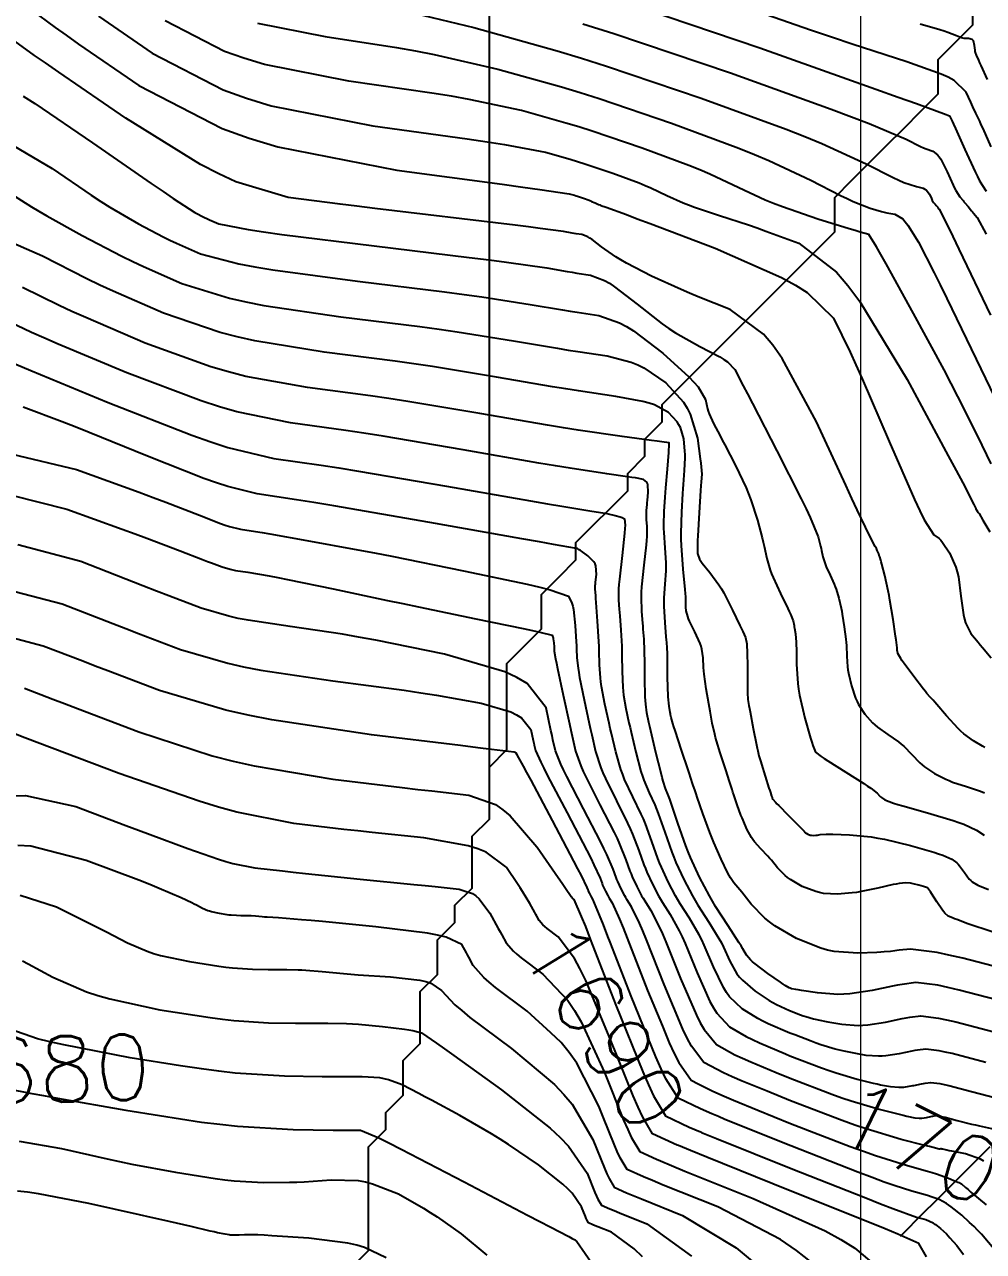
# Model space of a CAD drawing. Header units: metres. Extents: x 837117 to 838477, y 1189012 to 1191015.
# Drawn here: x 837828.1 to 837883.6, y 1189139.4 to 1189210.5 of the extents above; entities that cross this region are included whole.
import ezdxf

# ---------------------------------------------------------------- set-up
doc = ezdxf.new("R2010")
doc.units = ezdxf.units.M
doc.header["$LTSCALE"] = 0.3
doc.layers.add('COORD', color=7, linetype='Continuous', lineweight=20)
doc.layers.add('DRENAJE', color=5, linetype='Continuous', lineweight=25)
doc.layers.add('COTAS 10', color=1, linetype='Continuous')
doc.layers.add('COTAS INT', color=252, linetype='Continuous')
doc.styles.get("Standard").update_dxf_attribs({"font": 'simplex.shx'})

msp = doc.modelspace()

# ---------------------------------------------------------------- linework, layer by layer
at = {"layer": 'COORD'}
msp.add_line((837876.514, 1189013.872), (837876.514, 1191013.872), dxfattribs=at)
at = {"layer": 'COTAS 10'}
for points, elevation in [([(837849.753, 1189211.325), (837854.098, 1189210.288), (837858.928, 1189208.939), (837860.34, 1189208.508), (837861.783, 1189208.052), (837867.26, 1189206.2), (837872.188, 1189204.39), (837873.285, 1189203.961), (837874.265, 1189203.563), (837876.838, 1189202.39), (837878.388, 1189201.6), (837878.723, 1189201.444), (837879.018, 1189201.315), (837879.742, 1189201.076), (837880.135, 1189200.97), (837880.222, 1189200.924), (837880.298, 1189200.872), (837880.491, 1189200.623), (837880.607, 1189200.373), (837880.634, 1189200.319), (837880.659, 1189200.272), (837880.733, 1189200.156), (837880.793, 1189200.083), (837880.827, 1189200.043), (837880.89, 1189199.97), (837880.954, 1189199.894), (837880.972, 1189199.872), (837880.991, 1189199.849), (837881.059, 1189199.763), (837881.556, 1189198.767), (837881.845, 1189198.17), (837882.2, 1189197.435), (837884.027, 1189193.621)], 1730), ([(837883.7, 1189168.58), (837883.563, 1189168.659), (837883.049, 1189168.959), (837882.49, 1189169.37), (837882.324, 1189169.52), (837882.153, 1189169.684), (837881.494, 1189170.406), (837880.927, 1189171.074), (837880.814, 1189171.204), (837880.72, 1189171.311), (837880.536, 1189171.502), (837880.354, 1189171.707), (837880.26, 1189171.824), (837880.149, 1189171.965), (837879.589, 1189172.692), (837879.034, 1189173.44), (837878.925, 1189173.595), (837878.835, 1189173.728), (837878.67, 1189174.02), (837878.638, 1189174.157), (837878.632, 1189174.193), (837878.627, 1189174.227), (837878.62, 1189174.341), (837878.585, 1189174.659), (837878.564, 1189174.822), (837878.536, 1189175.017), (837878.393, 1189175.99), (837878.209, 1189177.102), (837878.157, 1189177.384), (837878.103, 1189177.655), (837877.904, 1189178.54), (837877.735, 1189179.201), (837877.701, 1189179.331), (837877.672, 1189179.437), (837877.616, 1189179.629), (837877.598, 1189179.667), (837877.595, 1189179.676), (837877.591, 1189179.685), (837877.583, 1189179.712), (837877.577, 1189179.741), (837877.574, 1189179.75), (837877.572, 1189179.76), (837877.561, 1189179.803), (837877.472, 1189179.993), (837877.421, 1189180.096), (837877.357, 1189180.221), (837877.031, 1189180.857), (837876.315, 1189182.342), (837876.005, 1189183.003), (837875.648, 1189183.772), (837873.955, 1189187.45), (837871.967, 1189191.114), (837871.423, 1189191.875), (837870.882, 1189192.525), (837868.951, 1189193.954), (837867.089, 1189194.682), (837866.592, 1189194.89), (837866.102, 1189195.101), (837864.398, 1189195.885), (837862.947, 1189196.632), (837862.618, 1189196.819), (837862.319, 1189196.998), (837861.501, 1189197.575), (837860.952, 1189198.002), (837860.823, 1189198.087), (837860.704, 1189198.157), (837860.358, 1189198.289), (837860.024, 1189198.338), (837859.913, 1189198.356), (837859.793, 1189198.376), (837859.293, 1189198.462), (837857.934, 1189198.648), (837857.273, 1189198.732), (837856.488, 1189198.829), (837848.362, 1189199.805), (837847.323, 1189199.933), (837846.347, 1189200.054), (837843.333, 1189200.438), (837840.302, 1189201.352), (837839.315, 1189201.807), (837838.262, 1189202.349), (837833.925, 1189205.037), (837830.045, 1189207.702), (837829.28, 1189208.23), (837828.65, 1189208.667), (837827.494, 1189209.487)], 1720), ([(837886.267, 1189155.376), (837882.429, 1189156.372), (837881.628, 1189156.556), (837880.941, 1189156.7), (837879.408, 1189156.891), (837878.747, 1189156.83), (837878.61, 1189156.816), (837878.493, 1189156.803), (837878.235, 1189156.767), (837877.867, 1189156.733), (837877.681, 1189156.722), (837877.457, 1189156.71), (837876.345, 1189156.662), (837874.979, 1189156.761), (837874.596, 1189156.842), (837874.211, 1189156.945), (837872.801, 1189157.514), (837871.53, 1189158.255), (837871.233, 1189158.469), (837870.958, 1189158.685), (837870.162, 1189159.496), (837869.617, 1189160.194), (837869.501, 1189160.339), (837869.399, 1189160.464), (837869.159, 1189160.74), (837868.961, 1189161.035), (837868.886, 1189161.171), (837868.802, 1189161.331), (837868.428, 1189162.104), (837868.004, 1189163.074), (837867.889, 1189163.357), (837867.775, 1189163.646), (837867.371, 1189164.745), (837867.041, 1189165.698), (837866.973, 1189165.895), (837866.916, 1189166.064), (837866.792, 1189166.433), (837866.657, 1189166.849), (837866.591, 1189167.048), (837866.514, 1189167.282), (837866.135, 1189168.429), (837865.763, 1189169.56), (837865.69, 1189169.783), (837865.631, 1189169.968), (837865.527, 1189170.314), (837865.499, 1189170.471), (837865.488, 1189170.537), (837865.476, 1189170.613), (837865.419, 1189170.969), (837865.364, 1189171.508), (837865.353, 1189171.7), (837865.344, 1189171.911), (837865.326, 1189172.823), (837865.319, 1189173.684), (837865.317, 1189173.862), (837865.314, 1189174.013), (837865.304, 1189174.341), (837865.278, 1189174.661), (837865.265, 1189174.808), (837865.25, 1189174.981), (837865.174, 1189175.814), (837865.12, 1189176.761), (837865.117, 1189177.006), (837865.12, 1189177.243), (837865.177, 1189178.035), (837865.234, 1189178.81), (837865.237, 1189179.037), (837865.235, 1189179.268), (837865.18, 1189180.146), (837865.116, 1189181.024), (837865.108, 1189181.256), (837865.105, 1189181.482), (837865.125, 1189182.256), (837865.183, 1189183.083), (837865.203, 1189183.342), (837865.224, 1189183.615), (837865.312, 1189184.708), (837865.388, 1189185.657), (837865.401, 1189185.838), (837865.41, 1189185.985), (837865.414, 1189186.22), (837864.986, 1189186.279), (837864.722, 1189186.315), (837864.396, 1189186.359), (837862.695, 1189186.587), (837860.147, 1189186.964), (837859.286, 1189187.102), (837858.359, 1189187.254), (837854.45, 1189187.924), (837850.273, 1189188.62), (837849.176, 1189188.789), (837848.104, 1189188.946), (837844.45, 1189189.429), (837840.889, 1189190.075), (837839.876, 1189190.337), (837838.851, 1189190.634), (837835.052, 1189192.006), (837831.606, 1189193.476), (837830.804, 1189193.835), (837830.067, 1189194.173), (837827.954, 1189195.221)], 1710), ([(837827.318, 1189183.186), (837830.507, 1189182.385), (837833.726, 1189181.223), (837834.471, 1189180.951), (837835.153, 1189180.7), (837837.085, 1189179.971), (837838.38, 1189179.469), (837838.66, 1189179.36), (837838.906, 1189179.265), (837839.511, 1189179.033), (837839.972, 1189178.898), (837840.127, 1189178.864), (837840.294, 1189178.831), (837840.997, 1189178.726), (837842.23, 1189178.52), (837842.731, 1189178.424), (837843.302, 1189178.312), (837845.938, 1189177.763), (837849.087, 1189177.098), (837849.98, 1189176.912), (837850.883, 1189176.724), (837854.219, 1189176.039), (837856.962, 1189175.472), (837857.49, 1189175.358), (837857.918, 1189175.263), (837858.63, 1189175.079), (837858.68, 1189174.975), (837858.691, 1189174.932), (837858.701, 1189174.881), (837858.728, 1189174.645), (837858.744, 1189174.402), (837858.747, 1189174.347), (837858.749, 1189174.298), (837858.754, 1189174.164), (837858.834, 1189173.71), (837858.885, 1189173.46), (837858.948, 1189173.154), (837859.278, 1189171.599), (837859.636, 1189169.942), (837859.717, 1189169.572), (837859.791, 1189169.241), (837859.989, 1189168.367), (837860.296, 1189167.512), (837860.437, 1189167.193), (837860.603, 1189166.838), (837861.404, 1189165.256), (837862.22, 1189163.663), (837862.395, 1189163.301), (837862.547, 1189162.973), (837862.914, 1189162.071), (837863.144, 1189161.421), (837863.21, 1189161.251), (837863.278, 1189161.086), (837863.534, 1189160.527), (837863.82, 1189159.991), (837863.907, 1189159.84), (837863.997, 1189159.688), (837864.351, 1189159.131), (837864.844, 1189158.184), (837865.022, 1189157.785), (837865.218, 1189157.328), (837866.076, 1189155.187), (837866.99, 1189153.064), (837867.221, 1189152.619), (837867.443, 1189152.236), (837868.167, 1189151.366), (837869.223, 1189150.783), (837869.655, 1189150.581), (837870.147, 1189150.36), (837871.619, 1189149.752), (837872.425, 1189149.418), (837874.842, 1189148.498), (837875.421, 1189148.292), (837875.961, 1189148.108), (837877.587, 1189147.619), (837878.738, 1189147.33), (837878.979, 1189147.272), (837879.186, 1189147.222), (837879.652, 1189147.122), (837879.906, 1189147.103), (837879.979, 1189147.105), (837880.053, 1189147.11), (837880.329, 1189147.154), (837880.584, 1189147.208), (837880.645, 1189147.219), (837880.702, 1189147.229), (837880.871, 1189147.251), (837881.146, 1189147.217), (837881.268, 1189147.191), (837881.412, 1189147.158), (837882.099, 1189146.98), (837882.93, 1189146.767), (837883.164, 1189146.711), (837883.401, 1189146.657), (837884.268, 1189146.476)], 1700), ([(837880.318, 1189139.076), (837879.877, 1189139.849), (837878.662, 1189140.395), (837877.93, 1189140.697), (837877.027, 1189141.065), (837872.337, 1189142.939), (837867.595, 1189144.841), (837866.659, 1189145.225), (837865.959, 1189145.519), (837865.886, 1189145.549), (837864.458, 1189146.204), (837863.861, 1189147.203), (837863.612, 1189147.742), (837863.327, 1189148.396), (837861.998, 1189151.706), (837860.585, 1189155.077), (837860.248, 1189155.77), (837859.934, 1189156.358), (837858.993, 1189157.61), (837858.342, 1189158.101), (837858.211, 1189158.21), (837858.1, 1189158.307), (837857.876, 1189158.556), (837857.74, 1189158.812), (837857.685, 1189158.913), (837857.623, 1189159.026), (837857.333, 1189159.546), (837856.921, 1189160.233), (837856.78, 1189160.452), (837856.628, 1189160.685), (837855.986, 1189161.629), (837855.942, 1189161.664), (837854.816, 1189162.516), (837854.331, 1189162.711), (837853.778, 1189162.886), (837851.199, 1189163.335), (837848.199, 1189163.651), (837847.38, 1189163.742), (837846.565, 1189163.833), (837843.664, 1189164.176), (837840.368, 1189164.832), (837839.305, 1189165.122), (837838.176, 1189165.459), (837833.554, 1189167.068), (837828.075, 1189169.146), (837827.05, 1189169.534)], 1690), ([(837863.861, 1189139.079), (837863.381, 1189139.542), (837862.073, 1189140.494), (837861.276, 1189140.813), (837861.119, 1189140.878), (837860.989, 1189140.932), (837860.749, 1189141.043), (837860.649, 1189141.21), (837860.607, 1189141.301), (837860.559, 1189141.411), (837860.336, 1189141.967), (837859.793, 1189142.754), (837859.544, 1189143.01), (837859.252, 1189143.282), (837857.839, 1189144.399), (837856.112, 1189145.581), (837855.621, 1189145.894), (837855.124, 1189146.201), (837853.286, 1189147.258), (837851.635, 1189148.148), (837851.256, 1189148.351), (837850.912, 1189148.534), (837849.952, 1189149.034), (837849.147, 1189149.334), (837848.9, 1189149.39), (837848.643, 1189149.435), (837847.628, 1189149.5), (837846.279, 1189149.499), (837845.81, 1189149.502), (837845.302, 1189149.507), (837843.123, 1189149.535), (837840.263, 1189149.722), (837839.325, 1189149.827), (837838.324, 1189149.954), (837837.105, 1189150.146), (837834.178, 1189150.605), (837830.335, 1189151.345), (837829.525, 1189151.529), (837828.824, 1189151.703), (837827.21, 1189152.255)], 1680)]:
    msp.add_lwpolyline(points, dxfattribs=dict(at, elevation=elevation))
at = {"layer": 'COTAS INT'}
for points, elevation in [([(837862.617, 1189211.824), (837870.66, 1189209.103), (837877.397, 1189206.712), (837878.692, 1189206.25), (837879.741, 1189205.876), (837881.468, 1189205.247), (837881.566, 1189205.197), (837881.587, 1189205.187), (837881.605, 1189205.179), (837881.651, 1189205.164), (837881.805, 1189204.864), (837881.892, 1189204.676), (837881.998, 1189204.442), (837882.539, 1189203.221), (837883.136, 1189201.927), (837883.276, 1189201.648), (837883.406, 1189201.403), (837883.785, 1189200.805)], 1734), ([(837884.065, 1189203.377), (837883.6, 1189204.427), (837883.499, 1189204.653), (837883.41, 1189204.851), (837883.185, 1189205.33), (837883.011, 1189205.695), (837882.953, 1189205.82), (837882.89, 1189205.957), (837882.629, 1189206.541), (837881.926, 1189207.208), (837881.585, 1189207.398), (837881.18, 1189207.589), (837879.191, 1189208.299), (837876.022, 1189209.318), (837874.874, 1189209.705), (837873.609, 1189210.138), (837868.061, 1189212.079)], 1736), ([(837828.436, 1189211.319), (837829.843, 1189210.279), (837830.469, 1189209.835), (837831.198, 1189209.324), (837834.688, 1189206.915), (837839.51, 1189204.43), (837841.079, 1189203.87), (837842.749, 1189203.367), (837849.627, 1189202.012), (837855.747, 1189201.2), (837856.94, 1189201.039), (837857.916, 1189200.905), (837859.627, 1189200.651), (837859.932, 1189200.565), (837860.021, 1189200.538), (837860.113, 1189200.509), (837860.459, 1189200.392), (837860.78, 1189200.273), (837860.855, 1189200.242), (837860.924, 1189200.214), (837861.124, 1189200.119), (837861.322, 1189200.029), (837861.389, 1189200.003), (837861.462, 1189199.975), (837861.771, 1189199.872), (837862.948, 1189199.443), (837863.569, 1189199.21), (837864.317, 1189198.927), (837868.084, 1189197.495), (837871.933, 1189195.806), (837872.734, 1189195.362), (837873.419, 1189194.927), (837874.937, 1189193.44), (837875.898, 1189191.48), (837876.233, 1189190.748), (837876.598, 1189189.932), (837878.165, 1189186.302), (837879.633, 1189182.936), (837879.937, 1189182.288), (837880.196, 1189181.762), (837880.757, 1189180.889), (837881.06, 1189180.686), (837881.156, 1189180.584), (837881.257, 1189180.461), (837881.662, 1189179.851), (837882.031, 1189179.014), (837882.108, 1189178.749), (837882.174, 1189178.47), (837882.323, 1189177.338), (837882.46, 1189176.26), (837882.518, 1189176.014), (837882.586, 1189175.791), (837882.903, 1189175.176), (837883.311, 1189174.675), (837883.436, 1189174.525), (837883.565, 1189174.369), (837884.074, 1189173.764)], 1722), ([(837832.352, 1189210.947), (837835.451, 1189208.794), (837839.58, 1189206.665), (837840.924, 1189206.186), (837842.354, 1189205.755), (837848.245, 1189204.594), (837853.706, 1189203.843), (837854.867, 1189203.669), (837855.875, 1189203.51), (837858.245, 1189203.06), (837859.681, 1189202.659), (837860.101, 1189202.531), (837860.53, 1189202.395), (837862.159, 1189201.844), (837863.668, 1189201.283), (837864.021, 1189201.141), (837864.347, 1189201.004), (837865.289, 1189200.561), (837866.217, 1189200.137), (837866.534, 1189200.012), (837866.876, 1189199.885), (837868.328, 1189199.399), (837870.021, 1189198.845), (837870.514, 1189198.674), (837871.019, 1189198.496), (837872.934, 1189197.788), (837875.105, 1189196.116), (837875.771, 1189195.33), (837876.465, 1189194.403), (837879.209, 1189189.89), (837881.584, 1189185.479), (837882.045, 1189184.617), (837882.422, 1189183.911), (837883.075, 1189182.659), (837883.158, 1189182.468), (837883.176, 1189182.431), (837883.19, 1189182.402), (837883.222, 1189182.352), (837883.289, 1189182.257), (837883.325, 1189182.199), (837883.37, 1189182.126), (837883.596, 1189181.748), (837884, 1189181.075)], 1724), ([(837884.069, 1189185.012), (837883.292, 1189186.619), (837882.147, 1189188.913), (837881.759, 1189189.659), (837881.342, 1189190.452), (837879.582, 1189193.716), (837877.992, 1189196.593), (837877.682, 1189197.143), (837877.428, 1189197.585), (837876.983, 1189198.293), (837876.484, 1189198.436), (837876.197, 1189198.523), (837875.845, 1189198.631), (837874.036, 1189199.191), (837871.976, 1189199.892), (837871.466, 1189200.088), (837870.982, 1189200.285), (837869.453, 1189201.003), (837867.769, 1189201.795), (837867.188, 1189202.039), (837866.556, 1189202.293), (837863.86, 1189203.296), (837860.948, 1189204.281), (837860.181, 1189204.523), (837859.43, 1189204.752), (837856.862, 1189205.469), (837853.834, 1189206.115), (837852.794, 1189206.299), (837851.666, 1189206.485), (837846.862, 1189207.177), (837841.96, 1189208.143), (837840.769, 1189208.502), (837839.65, 1189208.901), (837836.213, 1189210.673)], 1726), ([(837841.565, 1189210.531), (837845.48, 1189209.76), (837849.625, 1189209.128), (837850.72, 1189208.929), (837851.793, 1189208.72), (837855.48, 1189207.879), (837859.179, 1189206.846), (837860.26, 1189206.516), (837861.365, 1189206.167), (837865.56, 1189204.748), (837869.444, 1189203.302), (837870.354, 1189202.937), (837871.192, 1189202.586), (837873.617, 1189201.445), (837875.334, 1189200.561), (837875.725, 1189200.373), (837876.079, 1189200.209), (837877.052, 1189199.821), (837877.72, 1189199.629), (837877.881, 1189199.588), (837878.033, 1189199.553), (837878.495, 1189199.471), (837878.945, 1189199.194), (837879.089, 1189199.036), (837879.24, 1189198.843), (837879.857, 1189197.85), (837880.778, 1189196.065), (837881.122, 1189195.373), (837881.505, 1189194.594), (837883.208, 1189191.064), (837884.812, 1189187.748)], 1728), ([(837860.419, 1189210.501), (837862.2, 1189209.938), (837868.96, 1189207.651), (837874.793, 1189205.551), (837875.989, 1189205.106), (837877.003, 1189204.72), (837879.153, 1189203.819), (837879.977, 1189203.398), (837880.155, 1189203.315), (837880.312, 1189203.247), (837880.696, 1189203.12), (837880.97, 1189202.917), (837881.057, 1189202.8), (837881.148, 1189202.657), (837881.515, 1189201.922), (837881.871, 1189201.15), (837881.955, 1189200.983), (837882.033, 1189200.837), (837882.259, 1189200.48), (837882.445, 1189200.257), (837882.498, 1189200.194), (837882.55, 1189200.132), (837882.743, 1189199.908), (837882.941, 1189199.673), (837882.997, 1189199.604), (837883.054, 1189199.534), (837883.264, 1189199.269), (837883.787, 1189198.314)], 1732), ([(837883.852, 1189207.267), (837883.49, 1189208.08), (837883.416, 1189208.246), (837883.353, 1189208.386), (837883.218, 1189208.676), (837883.164, 1189208.838), (837883.152, 1189208.897), (837883.141, 1189208.963), (837883.113, 1189209.251), (837883.047, 1189209.51), (837883.013, 1189209.557), (837882.971, 1189209.594), (837882.763, 1189209.639), (837882.5, 1189209.648), (837882.424, 1189209.663), (837882.347, 1189209.682), (837882.058, 1189209.797), (837881.556, 1189209.993), (837881.345, 1189210.064), (837881.103, 1189210.142), (837879.968, 1189210.485)], 1738), ([(837827.984, 1189206.303), (837828.655, 1189205.874), (837832.005, 1189203.598), (837835.392, 1189201.25), (837836.087, 1189200.775), (837836.676, 1189200.377), (837837.926, 1189199.575), (837838.482, 1189199.287), (837838.634, 1189199.213), (837838.785, 1189199.141), (837839.322, 1189198.905), (837841.025, 1189198.577), (837841.912, 1189198.447), (837842.978, 1189198.302), (837848.324, 1189197.636), (837853.824, 1189196.969), (837854.987, 1189196.822), (837855.993, 1189196.691), (837858.324, 1189196.354), (837859.51, 1189196.151), (837859.793, 1189196.105), (837860.057, 1189196.062), (837860.849, 1189195.946), (837861.669, 1189195.632), (837861.951, 1189195.466), (837862.256, 1189195.265), (837863.558, 1189194.253), (837865.001, 1189193.127), (837865.396, 1189192.854), (837865.789, 1189192.598), (837867.192, 1189191.814), (837868.348, 1189191.199), (837868.586, 1189191.05), (837868.787, 1189190.909), (837869.216, 1189190.479), (837869.709, 1189189.53), (837869.951, 1189189.064), (837870.238, 1189188.509), (837871.654, 1189185.768), (837873.063, 1189182.985), (837873.345, 1189182.402), (837873.581, 1189181.902), (837874.044, 1189180.775), (837874.184, 1189180.237), (837874.216, 1189180.108), (837874.245, 1189179.987), (837874.327, 1189179.622), (837874.429, 1189179.271), (837874.471, 1189179.159), (837874.519, 1189179.041), (837874.743, 1189178.56), (837874.98, 1189178.037), (837875.037, 1189177.892), (837875.09, 1189177.747), (837875.247, 1189177.223), (837875.376, 1189176.651), (837875.411, 1189176.476), (837875.445, 1189176.294), (837875.564, 1189175.576), (837875.656, 1189174.849), (837875.673, 1189174.661), (837875.687, 1189174.478), (837875.706, 1189173.869), (837875.745, 1189173.257), (837875.771, 1189173.074), (837875.803, 1189172.884), (837875.973, 1189172.15), (837876.22, 1189171.426), (837876.301, 1189171.244), (837876.387, 1189171.069), (837876.743, 1189170.504), (837877.188, 1189170.01), (837877.33, 1189169.881), (837877.48, 1189169.755), (837878.093, 1189169.324), (837878.711, 1189168.897), (837878.864, 1189168.773), (837879.011, 1189168.646), (837879.477, 1189168.166), (837879.931, 1189167.697), (837880.07, 1189167.576), (837880.215, 1189167.46), (837880.785, 1189167.074), (837881.438, 1189166.74), (837881.636, 1189166.656), (837881.841, 1189166.576), (837882.64, 1189166.319), (837883.463, 1189166.046), (837883.683, 1189165.956)], 1718), ([(837827.409, 1189203.455), (837829.657, 1189202.111), (837831.927, 1189200.569), (837832.485, 1189200.208), (837833.012, 1189199.874), (837834.66, 1189198.905), (837836.092, 1189198.163), (837836.483, 1189197.973), (837836.872, 1189197.789), (837838.255, 1189197.18), (837840.482, 1189196.591), (837841.403, 1189196.42), (837842.455, 1189196.245), (837847.356, 1189195.585), (837852.394, 1189194.964), (837853.534, 1189194.814), (837854.563, 1189194.673), (837857.356, 1189194.247), (837859.227, 1189193.926), (837859.674, 1189193.853), (837860.09, 1189193.786), (837861.34, 1189193.602), (837862.547, 1189193.181), (837862.937, 1189192.965), (837863.351, 1189192.706), (837865.048, 1189191.412), (837866.555, 1189190.043), (837866.849, 1189189.737), (837867.09, 1189189.462), (837867.515, 1189188.734), (837867.635, 1189188.203), (837867.683, 1189188.054), (837867.738, 1189187.903), (837867.99, 1189187.349), (837868.363, 1189186.635), (837868.494, 1189186.383), (837868.637, 1189186.108), (837869.253, 1189184.918), (837869.87, 1189183.615), (837870.014, 1189183.268), (837870.146, 1189182.927), (837870.527, 1189181.747), (837870.795, 1189180.713), (837870.857, 1189180.465), (837870.913, 1189180.233), (837871.07, 1189179.532), (837871.267, 1189178.858), (837871.348, 1189178.642), (837871.44, 1189178.415), (837871.87, 1189177.491), (837872.288, 1189176.637), (837872.373, 1189176.454), (837872.444, 1189176.294), (837872.591, 1189175.906), (837872.65, 1189175.648), (837872.665, 1189175.569), (837872.681, 1189175.486), (837872.734, 1189175.162), (837872.775, 1189174.681), (837872.782, 1189174.5), (837872.788, 1189174.298), (837872.793, 1189173.396), (837872.863, 1189172.287), (837872.909, 1189171.955), (837872.968, 1189171.612), (837873.276, 1189170.279), (837873.605, 1189169.124), (837873.676, 1189168.892), (837873.739, 1189168.698), (837873.896, 1189168.316), (837874.227, 1189168.055), (837874.399, 1189167.938), (837874.607, 1189167.802), (837875.65, 1189167.146), (837876.702, 1189166.483), (837876.915, 1189166.342), (837877.094, 1189166.219), (837877.459, 1189165.927), (837877.617, 1189165.764), (837877.665, 1189165.722), (837877.715, 1189165.682), (837877.912, 1189165.549), (837878.419, 1189165.356), (837878.664, 1189165.278), (837878.954, 1189165.19), (837880.381, 1189164.783), (837881.866, 1189164.342), (837882.193, 1189164.232), (837882.483, 1189164.127), (837883.228, 1189163.792), (837883.671, 1189163.492)], 1716), ([(837827.308, 1189200.623), (837828.462, 1189199.889), (837828.883, 1189199.64), (837829.348, 1189199.371), (837831.394, 1189198.236), (837833.702, 1189197.04), (837834.333, 1189196.733), (837834.959, 1189196.437), (837837.187, 1189195.456), (837839.938, 1189194.605), (837840.894, 1189194.392), (837841.933, 1189194.189), (837846.387, 1189193.533), (837850.964, 1189192.958), (837852.081, 1189192.805), (837853.133, 1189192.656), (837856.387, 1189192.139), (837858.943, 1189191.701), (837859.554, 1189191.601), (837860.124, 1189191.51), (837861.83, 1189191.259), (837863.222, 1189190.902), (837863.592, 1189190.745), (837863.956, 1189190.562), (837865.217, 1189189.693), (837866.239, 1189188.574), (837866.453, 1189188.235), (837866.636, 1189187.883), (837867.048, 1189186.503), (837867.218, 1189185.292), (837867.249, 1189185.046), (837867.273, 1189184.838), (837867.303, 1189184.409), (837867.271, 1189183.957), (837867.256, 1189183.734), (837867.239, 1189183.469), (837867.154, 1189182.161), (837867.077, 1189180.838), (837867.064, 1189180.563), (837867.055, 1189180.328), (837867.056, 1189179.812), (837867.181, 1189179.487), (837867.25, 1189179.372), (837867.335, 1189179.246), (837867.767, 1189178.705), (837868.294, 1189178.001), (837868.438, 1189177.773), (837868.582, 1189177.532), (837869.093, 1189176.54), (837869.517, 1189175.638), (837869.604, 1189175.452), (837869.68, 1189175.294), (837869.845, 1189174.954), (837869.911, 1189174.582), (837869.923, 1189174.404), (837869.932, 1189174.193), (837869.946, 1189173.16), (837869.948, 1189172.125), (837869.951, 1189171.914), (837869.954, 1189171.735), (837869.974, 1189171.361), (837870.039, 1189171.004), (837870.07, 1189170.836), (837870.107, 1189170.638), (837870.292, 1189169.675), (837870.476, 1189168.727), (837870.513, 1189168.539), (837870.545, 1189168.383), (837870.61, 1189168.091), (837870.684, 1189167.861), (837870.72, 1189167.745), (837870.764, 1189167.607), (837870.982, 1189166.916), (837871.199, 1189166.227), (837871.243, 1189166.089), (837871.279, 1189165.974), (837871.351, 1189165.752), (837871.377, 1189165.683), (837871.384, 1189165.664), (837871.391, 1189165.646), (837871.418, 1189165.585), (837871.571, 1189165.408), (837871.657, 1189165.318), (837871.763, 1189165.209), (837872.305, 1189164.665), (837872.853, 1189164.119), (837872.962, 1189164.008), (837873.053, 1189163.916), (837873.229, 1189163.728), (837873.298, 1189163.658), (837873.322, 1189163.639), (837873.347, 1189163.62), (837873.458, 1189163.556), (837873.583, 1189163.507), (837873.618, 1189163.498), (837873.653, 1189163.491), (837873.782, 1189163.483), (837873.92, 1189163.495), (837873.96, 1189163.5), (837874.001, 1189163.507), (837874.158, 1189163.54), (837874.519, 1189163.562), (837874.689, 1189163.561), (837874.89, 1189163.558), (837875.867, 1189163.523), (837877.125, 1189163.395), (837877.502, 1189163.332), (837877.892, 1189163.258), (837879.405, 1189162.894), (837880.743, 1189162.508), (837881.023, 1189162.419), (837881.263, 1189162.339), (837881.803, 1189162.118), (837882.084, 1189161.895), (837882.162, 1189161.815), (837882.24, 1189161.726), (837882.518, 1189161.336), (837882.806, 1189160.953), (837882.889, 1189160.868), (837882.974, 1189160.792), (837883.293, 1189160.594), (837883.925, 1189160.342)], 1714), ([(837884.131, 1189157.909), (837882.73, 1189158.36), (837882.084, 1189158.609), (837881.95, 1189158.662), (837881.834, 1189158.707), (837881.574, 1189158.81), (837881.393, 1189158.972), (837881.326, 1189159.054), (837881.253, 1189159.152), (837880.928, 1189159.64), (837880.617, 1189160.125), (837880.553, 1189160.22), (837880.498, 1189160.299), (837880.378, 1189160.444), (837880.265, 1189160.49), (837880.214, 1189160.507), (837880.156, 1189160.525), (837879.875, 1189160.606), (837879.558, 1189160.683), (837879.477, 1189160.698), (837879.398, 1189160.711), (837879.134, 1189160.738), (837878.736, 1189160.698), (837878.572, 1189160.669), (837878.385, 1189160.633), (837877.515, 1189160.435), (837876.533, 1189160.228), (837876.275, 1189160.186), (837876.023, 1189160.151), (837875.164, 1189160.076), (837874.353, 1189160.127), (837874.132, 1189160.171), (837873.912, 1189160.227), (837873.129, 1189160.535), (837872.439, 1189160.938), (837872.277, 1189161.054), (837872.128, 1189161.171), (837871.695, 1189161.612), (837871.335, 1189162.055), (837871.231, 1189162.174), (837871.126, 1189162.291), (837870.732, 1189162.703), (837870.362, 1189163.122), (837870.272, 1189163.244), (837870.187, 1189163.369), (837869.923, 1189163.845), (837869.698, 1189164.36), (837869.636, 1189164.511), (837869.576, 1189164.665), (837869.361, 1189165.249), (837869.16, 1189165.836), (837869.108, 1189165.992), (837869.058, 1189166.145), (837868.887, 1189166.674), (837868.71, 1189167.228), (837868.656, 1189167.396), (837868.599, 1189167.572), (837868.372, 1189168.26), (837868.154, 1189168.972), (837868.102, 1189169.161), (837868.053, 1189169.348), (837867.909, 1189169.994), (837867.783, 1189170.68), (837867.747, 1189170.891), (837867.709, 1189171.112), (837867.566, 1189171.984), (837867.447, 1189172.825), (837867.424, 1189173.025), (837867.406, 1189173.211), (837867.378, 1189173.768), (837867.306, 1189174.282), (837867.26, 1189174.442), (837867.203, 1189174.609), (837866.904, 1189175.275), (837866.601, 1189175.898), (837866.541, 1189176.038), (837866.492, 1189176.163), (837866.401, 1189176.498), (837866.386, 1189176.713), (837866.384, 1189176.763), (837866.384, 1189176.809), (837866.39, 1189176.941), (837866.373, 1189177.305), (837866.357, 1189177.497), (837866.337, 1189177.73), (837866.225, 1189178.9), (837866.126, 1189180.277), (837866.113, 1189180.64), (837866.107, 1189180.994), (837866.14, 1189182.209), (837866.212, 1189183.286), (837866.231, 1189183.555), (837866.25, 1189183.81), (837866.313, 1189184.625), (837866.343, 1189185.349), (837866.339, 1189185.547), (837866.331, 1189185.744), (837866.26, 1189186.449), (837866.064, 1189187.108), (837865.976, 1189187.277), (837865.874, 1189187.439), (837865.386, 1189187.973), (837864.561, 1189188.418), (837864.248, 1189188.524), (837863.897, 1189188.623), (837862.321, 1189188.915), (837860.157, 1189189.234), (837859.435, 1189189.349), (837858.66, 1189189.476), (837855.419, 1189190.032), (837851.703, 1189190.638), (837850.628, 1189190.797), (837849.534, 1189190.952), (837845.419, 1189191.481), (837841.411, 1189192.132), (837840.385, 1189192.365), (837839.394, 1189192.62), (837836.12, 1189193.731), (837833.195, 1189195.004), (837832.425, 1189195.361), (837831.673, 1189195.721), (837829.102, 1189197.038), (837826.759, 1189198.061)], 1712), ([(837885.433, 1189153.697), (837882.225, 1189154.529), (837881.556, 1189154.683), (837880.982, 1189154.803), (837879.701, 1189154.963), (837878.91, 1189154.858), (837878.646, 1189154.813), (837878.361, 1189154.76), (837877.169, 1189154.508), (837875.88, 1189154.304), (837875.535, 1189154.281), (837875.195, 1189154.272), (837874.01, 1189154.361), (837873.078, 1189154.51), (837872.897, 1189154.539), (837872.75, 1189154.563), (837872.497, 1189154.605), (837872.458, 1189154.617), (837872.43, 1189154.627), (837872.371, 1189154.649), (837872.142, 1189154.795), (837872.02, 1189154.877), (837871.874, 1189154.978), (837871.134, 1189155.495), (837870.394, 1189156.043), (837870.246, 1189156.163), (837870.124, 1189156.27), (837869.89, 1189156.543), (837869.683, 1189156.915), (837869.578, 1189157.085), (837869.452, 1189157.283), (837868.825, 1189158.238), (837868.108, 1189159.368), (837867.924, 1189159.676), (837867.748, 1189159.982), (837867.168, 1189161.069), (837866.649, 1189162.203), (837866.511, 1189162.538), (837866.376, 1189162.882), (837865.91, 1189164.2), (837865.529, 1189165.345), (837865.448, 1189165.579), (837865.378, 1189165.777), (837865.212, 1189166.194), (837865.066, 1189166.628), (837865.008, 1189166.837), (837864.943, 1189167.084), (837864.645, 1189168.296), (837864.352, 1189169.536), (837864.291, 1189169.801), (837864.237, 1189170.031), (837864.113, 1189170.58), (837864.055, 1189171.086), (837864.043, 1189171.29), (837864.034, 1189171.521), (837864.014, 1189172.584), (837864.001, 1189173.69), (837863.995, 1189173.947), (837863.989, 1189174.184), (837863.957, 1189174.861), (837863.914, 1189175.435), (837863.901, 1189175.606), (837863.886, 1189175.782), (837863.826, 1189176.46), (837863.808, 1189177.303), (837863.819, 1189177.582), (837863.838, 1189177.882), (837863.964, 1189179.13), (837864.095, 1189180.316), (837864.117, 1189180.576), (837864.132, 1189180.806), (837864.134, 1189181.393), (837864.107, 1189181.772), (837864.104, 1189181.872), (837864.102, 1189181.969), (837864.111, 1189182.304), (837864.136, 1189182.661), (837864.144, 1189182.773), (837864.153, 1189182.89), (837864.192, 1189183.362), (837864.178, 1189183.785), (837864.155, 1189183.872), (837864.122, 1189183.945), (837863.934, 1189184.099), (837863.46, 1189184.19), (837863.248, 1189184.224), (837863, 1189184.261), (837861.811, 1189184.427), (837859.671, 1189184.756), (837858.823, 1189184.896), (837857.865, 1189185.057), (837853.482, 1189185.817), (837848.843, 1189186.602), (837847.723, 1189186.78), (837846.674, 1189186.941), (837843.482, 1189187.377), (837840.367, 1189188.019), (837839.367, 1189188.309), (837838.307, 1189188.649), (837833.985, 1189190.282), (837830.018, 1189191.948), (837829.182, 1189192.308), (837828.461, 1189192.625), (837826.805, 1189193.404)], 1708), ([(837827.561, 1189190.781), (837828.429, 1189190.42), (837832.917, 1189188.557), (837837.763, 1189186.663), (837838.858, 1189186.282), (837839.844, 1189185.962), (837842.513, 1189185.325), (837845.244, 1189184.935), (837846.27, 1189184.772), (837847.413, 1189184.585), (837852.513, 1189183.709), (837857.371, 1189182.86), (837858.36, 1189182.69), (837859.195, 1189182.548), (837860.928, 1189182.268), (837861.578, 1189182.171), (837861.731, 1189182.145), (837861.873, 1189182.118), (837862.287, 1189182.024), (837862.576, 1189181.937), (837862.639, 1189181.915), (837862.694, 1189181.894), (837862.83, 1189181.826), (837862.861, 1189181.463), (837862.85, 1189181.255), (837862.83, 1189181.001), (837862.685, 1189179.699), (837862.531, 1189178.326), (837862.505, 1189178.027), (837862.487, 1189177.763), (837862.479, 1189177.107), (837862.522, 1189176.583), (837862.536, 1189176.404), (837862.551, 1189176.209), (837862.61, 1189175.382), (837862.663, 1189174.451), (837862.673, 1189174.191), (837862.682, 1189173.93), (837862.699, 1189172.979), (837862.734, 1189172.068), (837862.754, 1189171.832), (837862.778, 1189171.603), (837862.904, 1189170.835), (837863.087, 1189170.009), (837863.147, 1189169.743), (837863.212, 1189169.462), (837863.481, 1189168.314), (837863.781, 1189167.191), (837863.865, 1189166.926), (837863.95, 1189166.681), (837864.26, 1189165.96), (837864.588, 1189165.249), (837864.685, 1189165.009), (837864.784, 1189164.752), (837865.161, 1189163.668), (837865.568, 1189162.517), (837865.686, 1189162.216), (837865.806, 1189161.924), (837866.259, 1189160.934), (837866.766, 1189159.984), (837866.92, 1189159.717), (837867.08, 1189159.448), (837867.707, 1189158.461), (837868.3, 1189157.508), (837868.439, 1189157.26), (837868.567, 1189157.019), (837868.936, 1189156.204), (837869.34, 1189155.469), (837869.49, 1189155.277), (837869.656, 1189155.091), (837870.393, 1189154.463), (837871.211, 1189153.929), (837871.429, 1189153.803), (837871.643, 1189153.686), (837872.385, 1189153.341), (837873.033, 1189153.094), (837873.189, 1189153.039), (837873.334, 1189152.99), (837873.77, 1189152.859), (837874.247, 1189152.755), (837874.417, 1189152.722), (837874.605, 1189152.688), (837875.421, 1189152.551), (837876.373, 1189152.48), (837876.646, 1189152.487), (837876.923, 1189152.506), (837877.959, 1189152.67), (837878.917, 1189152.872), (837879.146, 1189152.914), (837879.358, 1189152.951), (837879.994, 1189153.035), (837881.023, 1189152.907), (837881.484, 1189152.81), (837882.022, 1189152.686), (837884.6, 1189152.018)], 1706), ([(837883.766, 1189150.339), (837881.818, 1189150.844), (837881.412, 1189150.937), (837881.064, 1189151.01), (837880.286, 1189151.107), (837879.806, 1189151.044), (837879.645, 1189151.016), (837879.473, 1189150.984), (837878.749, 1189150.831), (837877.966, 1189150.707), (837877.757, 1189150.693), (837877.551, 1189150.688), (837876.831, 1189150.742), (837876.132, 1189150.866), (837875.938, 1189150.905), (837875.744, 1189150.946), (837875.556, 1189150.991), (837875.042, 1189151.112), (837874.209, 1189151.362), (837873.933, 1189151.457), (837873.636, 1189151.562), (837872.687, 1189151.924), (837872.398, 1189152.033), (837871.144, 1189152.578), (837870.838, 1189152.729), (837870.549, 1189152.88), (837869.651, 1189153.43), (837868.918, 1189154.139), (837868.734, 1189154.391), (837868.557, 1189154.667), (837867.983, 1189155.865), (837867.451, 1189157.122), (837867.3, 1189157.435), (837867.148, 1189157.733), (837866.588, 1189158.685), (837866.052, 1189159.528), (837865.916, 1189159.758), (837865.784, 1189159.986), (837865.351, 1189160.798), (837864.964, 1189161.645), (837864.861, 1189161.895), (837864.76, 1189162.151), (837864.412, 1189163.136), (837864.038, 1189164.159), (837863.921, 1189164.44), (837863.799, 1189164.72), (837863.308, 1189165.725), (837862.834, 1189166.733), (837862.722, 1189167.015), (837862.619, 1189167.298), (837862.317, 1189168.332), (837862.072, 1189169.388), (837862.004, 1189169.686), (837861.937, 1189169.986), (837861.695, 1189171.09), (837861.502, 1189172.12), (837861.464, 1189172.375), (837861.434, 1189172.616), (837861.384, 1189173.374), (837861.363, 1189174.17), (837861.351, 1189174.434), (837861.337, 1189174.718), (837861.263, 1189175.903), (837861.187, 1189176.983), (837861.172, 1189177.201), (837861.159, 1189177.384), (837861.131, 1189177.753), (837861.133, 1189177.969), (837861.139, 1189178.056), (837861.148, 1189178.154), (837861.199, 1189178.606), (837861.163, 1189179.092), (837861.118, 1189179.212), (837861.056, 1189179.326), (837860.706, 1189179.685), (837860.34, 1189179.941), (837860.268, 1189179.991), (837860.21, 1189180.031), (837860.109, 1189180.096), (837860.089, 1189180.101), (837860.075, 1189180.103), (837860.044, 1189180.108), (837858.72, 1189180.34), (837857.897, 1189180.484), (837856.877, 1189180.664), (837851.545, 1189181.602), (837845.983, 1189182.567), (837844.817, 1189182.763), (837843.814, 1189182.929), (837841.545, 1189183.273), (837839.835, 1189183.693), (837839.185, 1189183.908), (837838.458, 1189184.165), (837835.195, 1189185.446), (837831.8, 1189186.832), (837830.989, 1189187.155), (837830.235, 1189187.451), (837827.981, 1189188.3)], 1704), ([(837827.349, 1189185.572), (837831.067, 1189184.689), (837834.71, 1189183.369), (837835.526, 1189183.067), (837836.259, 1189182.793), (837838.208, 1189182.032), (837839.425, 1189181.554), (837839.696, 1189181.458), (837839.938, 1189181.378), (837840.576, 1189181.221), (837841.441, 1189181.089), (837841.827, 1189181.026), (837842.276, 1189180.95), (837844.427, 1189180.576), (837847.379, 1189180.032), (837848.333, 1189179.849), (837849.346, 1189179.652), (837853.499, 1189178.82), (837857.195, 1189178.031), (837857.919, 1189177.86), (837858.514, 1189177.709), (837859.585, 1189177.337), (837859.781, 1189176.933), (837859.825, 1189176.763), (837859.865, 1189176.567), (837859.97, 1189175.647), (837860.031, 1189174.698), (837860.043, 1189174.484), (837860.052, 1189174.291), (837860.069, 1189173.769), (837860.134, 1189173.163), (837860.175, 1189172.917), (837860.225, 1189172.637), (837860.487, 1189171.344), (837860.787, 1189169.964), (837860.861, 1189169.629), (837860.931, 1189169.315), (837861.153, 1189168.35), (837861.458, 1189167.405), (837861.58, 1189167.104), (837861.718, 1189166.785), (837862.356, 1189165.491), (837863.009, 1189164.192), (837863.158, 1189163.87), (837863.293, 1189163.566), (837863.663, 1189162.603), (837863.952, 1189161.786), (837864.035, 1189161.573), (837864.121, 1189161.365), (837864.442, 1189160.663), (837864.802, 1189159.989), (837864.911, 1189159.799), (837865.025, 1189159.608), (837865.47, 1189158.908), (837865.996, 1189157.958), (837866.161, 1189157.61), (837866.335, 1189157.225), (837867.029, 1189155.526), (837867.773, 1189153.866), (837867.977, 1189153.505), (837868.181, 1189153.188), (837868.909, 1189152.398), (837869.886, 1189151.832), (837870.246, 1189151.655), (837870.645, 1189151.469), (837872.151, 1189150.835), (837872.411, 1189150.725), (837874.239, 1189150.03), (837874.677, 1189149.874), (837875.085, 1189149.735), (837876.315, 1189149.366), (837877.241, 1189149.138), (837877.458, 1189149.088), (837877.659, 1189149.044), (837878.242, 1189148.932), (837878.728, 1189148.896), (837878.868, 1189148.899), (837879.01, 1189148.909), (837879.539, 1189148.993), (837879.594, 1189149.005), (837880.029, 1189149.096), (837880.145, 1189149.118), (837880.254, 1189149.136), (837880.579, 1189149.179), (837881.105, 1189149.114), (837881.34, 1189149.064), (837881.615, 1189149.001), (837882.932, 1189148.66), (837884.35, 1189148.284)], 1702), ([(837883.655, 1189144.617), (837883.455, 1189144.739), (837882.594, 1189145.037), (837881.798, 1189145.192), (837881.64, 1189145.223), (837881.51, 1189145.249), (837881.265, 1189145.301), (837881.208, 1189145.316), (837881.196, 1189145.319), (837881.186, 1189145.321), (837881.164, 1189145.324), (837881.15, 1189145.322), (837881.14, 1189145.32), (837881.119, 1189145.315), (837881.096, 1189145.312), (837881.09, 1189145.311), (837881.084, 1189145.311), (837881.063, 1189145.313), (837880.713, 1189145.401), (837880.499, 1189145.455), (837880.235, 1189145.522), (837878.859, 1189145.872), (837876.837, 1189146.48), (837876.165, 1189146.709), (837875.445, 1189146.965), (837872.438, 1189148.11), (837871.084, 1189148.665), (837869.648, 1189149.252), (837869.063, 1189149.506), (837868.561, 1189149.734), (837867.425, 1189150.333), (837866.706, 1189151.284), (837866.465, 1189151.733), (837866.206, 1189152.263), (837865.123, 1189154.848), (837864.102, 1189157.432), (837863.883, 1189157.961), (837863.692, 1189158.409), (837863.233, 1189159.355), (837862.97, 1189159.768), (837862.903, 1189159.881), (837862.838, 1189159.993), (837862.626, 1189160.392), (837862.435, 1189160.807), (837862.385, 1189160.93), (837862.335, 1189161.056), (837862.165, 1189161.539), (837861.802, 1189162.38), (837861.631, 1189162.732), (837861.431, 1189163.135), (837860.452, 1189165.022), (837859.487, 1189166.89), (837859.294, 1189167.282), (837859.134, 1189167.619), (837858.825, 1189168.385), (837858.683, 1189169.016), (837858.627, 1189169.268), (837858.565, 1189169.554), (837858.281, 1189170.867), (837857.178, 1189172.279), (837856.598, 1189172.627), (837855.9, 1189172.956), (837852.391, 1189173.991), (837848.415, 1189174.791), (837847.423, 1189174.972), (837846.478, 1189175.135), (837843.46, 1189175.58), (837841.021, 1189175.945), (837840.441, 1189176.058), (837839.903, 1189176.176), (837838.304, 1189176.646), (837836.426, 1189177.366), (837835.711, 1189177.641), (837834.912, 1189177.95), (837831.322, 1189179.342), (837827.678, 1189180.309)], 1698), ([(837827.505, 1189177.621), (837830.235, 1189176.897), (837833.174, 1189175.76), (837833.931, 1189175.469), (837834.662, 1189175.188), (837837.097, 1189174.259), (837839.834, 1189173.454), (837840.755, 1189173.252), (837841.748, 1189173.059), (837845.923, 1189172.435), (837850.063, 1189171.892), (837851.033, 1189171.75), (837851.927, 1189171.611), (837854.518, 1189171.141), (837856.233, 1189170.636), (837856.574, 1189170.475), (837856.857, 1189170.305), (837857.396, 1189169.615), (837857.534, 1189168.974), (837857.565, 1189168.834), (837857.592, 1189168.711), (837857.662, 1189168.403), (837857.972, 1189167.726), (837858.152, 1189167.371), (837858.371, 1189166.942), (837859.5, 1189164.787), (837860.641, 1189162.607), (837860.868, 1189162.162), (837861.056, 1189161.787), (837861.416, 1189161.006), (837861.527, 1189160.69), (837861.56, 1189160.608), (837861.593, 1189160.528), (837861.717, 1189160.256), (837861.856, 1189159.996), (837861.898, 1189159.922), (837861.942, 1189159.849), (837862.114, 1189159.578), (837862.54, 1189158.634), (837862.744, 1189158.136), (837862.986, 1189157.535), (837864.169, 1189154.509), (837865.024, 1189152.431), (837865.423, 1189151.461), (837865.709, 1189150.847), (837865.968, 1189150.332), (837866.684, 1189149.301), (837867.096, 1189149.092), (837867.898, 1189148.685), (837868.472, 1189148.432), (837869.149, 1189148.143), (837870.548, 1189147.576), (837872.452, 1189146.802), (837875.907, 1189145.469), (837876.681, 1189145.185), (837877.375, 1189144.939), (837879.217, 1189144.359), (837880.389, 1189144.043), (837880.659, 1189143.962), (837880.906, 1189143.886), (837881.604, 1189143.635), (837882.05, 1189143.444), (837882.139, 1189143.405), (837882.212, 1189143.371), (837882.349, 1189143.3), (837882.593, 1189143.093), (837882.732, 1189142.974), (837882.903, 1189142.827), (837883.783, 1189142.076)], 1696), ([(837884.332, 1189139.424), (837883.504, 1189140.38), (837883.288, 1189140.611), (837883.079, 1189140.827), (837882.822, 1189141.066), (837882.37, 1189141.484), (837881.76, 1189141.964), (837881.613, 1189142.068), (837881.475, 1189142.161), (837881.056, 1189142.392), (837880.596, 1189142.557), (837880.434, 1189142.608), (837880.256, 1189142.661), (837879.485, 1189142.869), (837878.453, 1189143.215), (837877.879, 1189143.406), (837877.174, 1189143.667), (837876.356, 1189143.976), (837872.465, 1189145.494), (837868.65, 1189147.035), (837868.275, 1189147.193), (837867.88, 1189147.358), (837867.235, 1189147.637), (837865.942, 1189148.269), (837865.23, 1189149.38), (837864.952, 1189149.961), (837864.639, 1189150.66), (837863.216, 1189154.17), (837861.999, 1189157.306), (837861.87, 1189157.638), (837861.605, 1189158.311), (837861.388, 1189158.859), (837860.996, 1189159.801), (837860.915, 1189159.929), (837860.894, 1189159.963), (837860.874, 1189159.998), (837860.809, 1189160.121), (837860.75, 1189160.248), (837860.734, 1189160.286), (837860.719, 1189160.325), (837860.667, 1189160.474), (837860.328, 1189161.162), (837860.132, 1189161.54), (837859.893, 1189162.001), (837858.659, 1189164.344), (837857.42, 1189166.678), (837857.177, 1189167.133), (837856.977, 1189167.505), (837856.617, 1189168.157), (837856.541, 1189168.248), (837856.521, 1189168.266), (837856.501, 1189168.281), (837856.432, 1189168.308), (837855.125, 1189168.467), (837854.325, 1189168.564), (837853.334, 1189168.685), (837848.174, 1189169.315), (837842.396, 1189170.182), (837841.016, 1189170.453), (837839.732, 1189170.737), (837835.891, 1189171.872), (837832.899, 1189173.01), (837832.15, 1189173.296), (837831.437, 1189173.57), (837829.148, 1189174.453), (837827.332, 1189174.934)], 1694), ([(837828.061, 1189172.008), (837829.699, 1189171.379), (837830.37, 1189171.123), (837831.135, 1189170.832), (837834.684, 1189169.484), (837838.94, 1189168.104), (837840.151, 1189167.791), (837841.376, 1189167.51), (837845.919, 1189166.745), (837849.95, 1189166.259), (837850.852, 1189166.153), (837851.662, 1189166.059), (837853.816, 1189165.821), (837855.361, 1189165.266), (837855.787, 1189164.972), (837856.212, 1189164.617), (837857.743, 1189162.826), (837857.765, 1189162.795), (837858.978, 1189161.054), (837859.216, 1189160.711), (837859.41, 1189160.432), (837859.736, 1189159.955), (837859.764, 1189159.904), (837859.771, 1189159.892), (837859.776, 1189159.882), (837859.79, 1189159.857), (837859.812, 1189159.832), (837859.823, 1189159.823), (837859.836, 1189159.812), (837859.9, 1189159.763), (837860.32, 1189158.792), (837860.558, 1189158.2), (837860.847, 1189157.467), (837862.331, 1189153.654), (837863.881, 1189149.793), (837864.213, 1189149.031), (837864.503, 1189148.401), (837865.2, 1189147.236), (837866.573, 1189146.588), (837867.232, 1189146.309), (837867.289, 1189146.284), (837868.151, 1189145.926), (837872.478, 1189144.186), (837876.805, 1189142.483), (837877.667, 1189142.149), (837878.382, 1189141.874), (837879.753, 1189141.379), (837880.123, 1189141.278), (837880.208, 1189141.253), (837880.287, 1189141.229), (837880.507, 1189141.149), (837880.709, 1189141.038), (837880.775, 1189140.994), (837880.846, 1189140.944), (837881.139, 1189140.713), (837881.479, 1189140.397), (837881.58, 1189140.294), (837881.684, 1189140.183), (837882.082, 1189139.723), (837882.468, 1189139.203)], 1692), ([(837827.386, 1189165.779), (837828.114, 1189165.792), (837831.03, 1189165.155), (837833.937, 1189164.068), (837834.659, 1189163.798), (837835.344, 1189163.54), (837837.521, 1189162.718), (837839.298, 1189162.1), (837839.733, 1189161.97), (837840.142, 1189161.859), (837841.409, 1189161.606), (837843.015, 1189161.425), (837843.637, 1189161.358), (837844.336, 1189161.284), (837847.503, 1189160.958), (837850.615, 1189160.642), (837851.279, 1189160.575), (837851.858, 1189160.517), (837853.239, 1189160.38), (837853.649, 1189160.241), (837854.013, 1189160.117), (837854.21, 1189159.978), (837854.4, 1189159.812), (837855.022, 1189158.975), (837855.515, 1189158.09), (837855.623, 1189157.893), (837855.719, 1189157.717), (837855.963, 1189157.255), (837856.388, 1189156.781), (837856.598, 1189156.597), (837856.849, 1189156.391), (837858.086, 1189155.456), (837859.547, 1189153.923), (837859.938, 1189153.34), (837860.323, 1189152.688), (837861.666, 1189149.758), (837862.774, 1189146.999), (837863.011, 1189146.454), (837863.218, 1189146.004), (837863.716, 1189145.172), (837864.684, 1189144.728), (837864.907, 1189144.625), (837865.551, 1189144.356), (837866.331, 1189144.035), (837870.284, 1189142.45), (837874.45, 1189140.575), (837875.364, 1189140.07), (837876.174, 1189139.573), (837878.237, 1189137.832)], 1688), ([(837873.686, 1189138.751), (837872.797, 1189139.444), (837871.872, 1189140.084), (837868.231, 1189141.961), (837865.067, 1189143.23), (837864.443, 1189143.486), (837863.928, 1189143.702), (837862.975, 1189144.14), (837862.576, 1189144.806), (837862.41, 1189145.166), (837862.22, 1189145.602), (837861.608, 1189147.126), (837861.333, 1189147.81), (837860.061, 1189150.298), (837859.628, 1189150.91), (837859.16, 1189151.489), (837858.559, 1189152.04), (837857.179, 1189153.303), (837855.355, 1189154.681), (837854.986, 1189154.985), (837854.677, 1189155.255), (837854.049, 1189155.954), (837853.804, 1189156.43), (837853.735, 1189156.561), (837853.665, 1189156.691), (837853.409, 1189157.158), (837852.485, 1189157.599), (837851.995, 1189157.714), (837851.403, 1189157.825), (837848.417, 1189158.198), (837845.332, 1189158.489), (837844.678, 1189158.548), (837844.111, 1189158.599), (837842.783, 1189158.703), (837842.115, 1189158.745), (837841.963, 1189158.755), (837841.825, 1189158.765), (837841.449, 1189158.798), (837841.191, 1189158.821), (837841.129, 1189158.826), (837841.07, 1189158.829), (837840.891, 1189158.834), (837840.714, 1189158.833), (837840.656, 1189158.834), (837840.596, 1189158.834), (837840.347, 1189158.837), (837840.029, 1189158.858), (837839.925, 1189158.87), (837839.814, 1189158.884), (837839.353, 1189158.956), (837838.895, 1189159.056), (837838.785, 1189159.087), (837838.682, 1189159.12), (837838.373, 1189159.252), (837838.025, 1189159.435), (837837.898, 1189159.5), (837837.758, 1189159.57), (837837.14, 1189159.876), (837835.869, 1189160.417), (837835.317, 1189160.635), (837834.677, 1189160.884), (837831.643, 1189162.032), (837828.424, 1189162.859), (837827.667, 1189162.905)], 1686), ([(837827.808, 1189160.016), (837829.911, 1189159.351), (837831.925, 1189158.352), (837832.392, 1189158.117), (837832.819, 1189157.899), (837834.034, 1189157.259), (837835.167, 1189156.773), (837835.544, 1189156.652), (837835.947, 1189156.537), (837837.628, 1189156.172), (837839.317, 1189155.907), (837839.725, 1189155.855), (837840.107, 1189155.813), (837841.272, 1189155.736), (837842.184, 1189155.725), (837842.407, 1189155.723), (837842.617, 1189155.722), (837843.267, 1189155.724), (837843.925, 1189155.707), (837844.14, 1189155.694), (837844.368, 1189155.678), (837845.312, 1189155.592), (837846.548, 1189155.481), (837846.961, 1189155.449), (837847.404, 1189155.418), (837849.261, 1189155.3), (837850.965, 1189155.103), (837851.313, 1189155.022), (837851.606, 1189154.929), (837852.216, 1189154.495), (837852.994, 1189153.671), (837853.394, 1189153.333), (837853.874, 1189152.946), (837856.272, 1189151.149), (837858.774, 1189149.055), (837859.318, 1189148.48), (837859.799, 1189147.908), (837861.001, 1189145.863), (837861.666, 1189144.205), (837861.809, 1189143.878), (837861.934, 1189143.607), (837862.233, 1189143.107), (837862.948, 1189142.779), (837863.335, 1189142.617), (837863.804, 1189142.424), (837866.179, 1189141.472), (837869.295, 1189139.594), (837870.231, 1189138.817)], 1684), ([(837827.953, 1189156.21), (837828.268, 1189156.041), (837829.695, 1189155.265), (837831.653, 1189154.426), (837832.303, 1189154.217), (837832.999, 1189154.019), (837835.903, 1189153.389), (837838.82, 1189152.931), (837839.525, 1189152.841), (837840.185, 1189152.767), (837842.198, 1189152.636), (837843.773, 1189152.616), (837844.158, 1189152.613), (837844.52, 1189152.611), (837845.643, 1189152.614), (837846.724, 1189152.591), (837847.059, 1189152.573), (837847.411, 1189152.549), (837848.812, 1189152.424), (837850.074, 1189152.27), (837850.337, 1189152.228), (837850.562, 1189152.187), (837851.067, 1189152.042), (837851.936, 1189151.451), (837852.392, 1189151.129), (837852.941, 1189150.738), (837855.7, 1189148.753), (837858.511, 1189146.531), (837859.092, 1189145.99), (837859.588, 1189145.482), (837860.668, 1189143.915), (837861.113, 1189142.808), (837861.208, 1189142.589), (837861.291, 1189142.409), (837861.491, 1189142.075), (837861.969, 1189141.856), (837862.227, 1189141.748), (837862.54, 1189141.619), (837864.126, 1189140.983), (837866.717, 1189139.104)], 1682), ([(837827.025, 1189148.825), (837828.48, 1189148.538), (837829.166, 1189148.411), (837829.976, 1189148.264), (837833.928, 1189147.563), (837835.882, 1189147.26), (837838.308, 1189146.883), (837839.388, 1189146.749), (837840.411, 1189146.64), (837843.625, 1189146.441), (837845.95, 1189146.409), (837846.413, 1189146.405), (837846.797, 1189146.402), (837847.528, 1189146.409), (837848.583, 1189145.962), (837849.172, 1189145.673), (837849.888, 1189145.313), (837853.545, 1189143.419), (837857.206, 1189141.496), (837857.926, 1189141.118), (837858.519, 1189140.807), (837859.596, 1189140.244), (837859.797, 1189140.142), (837859.837, 1189140.121), (837859.87, 1189140.104), (837859.934, 1189140.072), (837859.952, 1189140.061), (837859.962, 1189140.055), (837859.979, 1189140.044), (837859.993, 1189140.032), (837859.998, 1189140.027), (837860.003, 1189140.019), (837860.006, 1189140.014), (837860.006, 1189140.012), (837860.007, 1189140.01), (837860.01, 1189140.009), (837860.011, 1189140.009), (837860.013, 1189140.008), (837860.021, 1189140.005), (837860.033, 1189139.995), (837860.038, 1189139.991), (837860.043, 1189139.985), (837860.067, 1189139.959), (837861.037, 1189138.573)], 1678), ([(837827.761, 1189145.78), (837830.197, 1189145.342), (837832.845, 1189144.744), (837833.565, 1189144.593), (837834.28, 1189144.447), (837836.813, 1189143.97), (837839.112, 1189143.613), (837839.679, 1189143.543), (837840.216, 1189143.485), (837841.903, 1189143.381), (837843.411, 1189143.389), (837843.835, 1189143.403), (837844.262, 1189143.421), (837845.828, 1189143.527), (837847.39, 1189143.486), (837847.814, 1189143.412), (837848.235, 1189143.31), (837849.727, 1189142.716), (837851.178, 1189141.891), (837851.574, 1189141.644), (837851.967, 1189141.388), (837853.363, 1189140.397), (837854.846, 1189139.166)], 1676), ([(837849.018, 1189139.012), (837847.769, 1189139.613), (837847.309, 1189139.744), (837846.798, 1189139.86), (837844.54, 1189140.151), (837842.396, 1189140.298), (837841.957, 1189140.324), (837841.585, 1189140.343), (837840.802, 1189140.357), (837840.497, 1189140.333), (837840.427, 1189140.329), (837840.362, 1189140.325), (837840.181, 1189140.321), (837840.02, 1189140.331), (837839.969, 1189140.337), (837839.916, 1189140.343), (837839.697, 1189140.377), (837839.25, 1189140.471), (837839.052, 1189140.516), (837838.822, 1189140.569), (837837.722, 1189140.827), (837836.015, 1189141.222), (837835.401, 1189141.361), (837834.727, 1189141.513), (837831.782, 1189142.172), (837828.881, 1189142.729), (837828.234, 1189142.818), (837827.654, 1189142.879)], 1674)]:
    msp.add_lwpolyline(points, dxfattribs=dict(at, elevation=elevation))
at = {"layer": 'DRENAJE'}
for points in [[(837846.998, 1189138.443, 0), (837847.998, 1189139.443, 0), (837847.998, 1189145.441, 0), (837848.998, 1189146.44, 0), (837848.998, 1189147.44, 0), (837849.997, 1189148.44, 0), (837849.997, 1189150.439, 0), (837850.997, 1189151.439, 0), (837850.997, 1189154.438, 0), (837851.997, 1189155.437, 0), (837851.997, 1189157.437, 0), (837852.996, 1189158.436, 0), (837852.996, 1189159.436, 0), (837853.996, 1189160.436, 0), (837853.996, 1189163.435, 0), (837854.996, 1189164.434, 0), (837854.996, 1189167.433, 0), (837854.996, 1189235.41, 0)], [(837882.986, 1189211.418, 0), (837882.986, 1189210.419, 0), (837881.987, 1189209.419, 0), (837880.987, 1189208.419, 0), (837880.987, 1189206.42, 0), (837879.987, 1189205.42, 0), (837878.988, 1189204.421, 0), (837877.988, 1189203.421, 0), (837876.988, 1189202.421, 0), (837875.989, 1189201.422, 0), (837874.989, 1189200.422, 0), (837874.989, 1189198.423, 0), (837873.989, 1189197.423, 0), (837872.99, 1189196.423, 0), (837871.99, 1189195.424, 0), (837870.99, 1189194.424, 0), (837869.991, 1189193.424, 0), (837868.991, 1189192.425, 0), (837867.991, 1189191.425, 0), (837866.992, 1189190.425, 0), (837865.992, 1189189.426, 0), (837864.992, 1189188.426, 0), (837864.992, 1189187.426, 0), (837863.993, 1189186.427, 0), (837863.993, 1189185.427, 0), (837862.993, 1189184.427, 0), (837862.993, 1189183.428, 0), (837861.993, 1189182.428, 0), (837860.994, 1189181.429, 0), (837859.994, 1189180.429, 0), (837859.994, 1189179.429, 0), (837858.994, 1189178.43, 0), (837857.995, 1189177.43, 0), (837857.995, 1189175.431, 0), (837856.995, 1189174.431, 0), (837855.995, 1189173.431, 0), (837855.995, 1189168.433, 0), (837854.996, 1189167.433, 0)], [(837883.986, 1189145.441, 0), (837882.986, 1189144.441, 0), (837881.987, 1189143.441, 0), (837880.987, 1189142.442, 0), (837879.987, 1189141.442, 0), (837878.988, 1189140.442, 0), (837878.801, 1189140.256, 0)]]:
    msp.add_polyline3d(points, dxfattribs=at)

# ---------------------------------------------------------------- texts
at = {"layer": 'COTAS 10', "char_height": 3.8, "attachment_point": 7}
for s, insert, rotation in [('1690', (837856.6, 1189157, 1690), 301.82266), ('1680', (837822.415, 1189147.823, 1680), 1.64974), ('1700', (837874.674, 1189146.132, 1700), 333.8155)]:
    msp.add_mtext(s, dxfattribs=dict(at, insert=insert, rotation=rotation))

doc.saveas('drawing.dxf')
